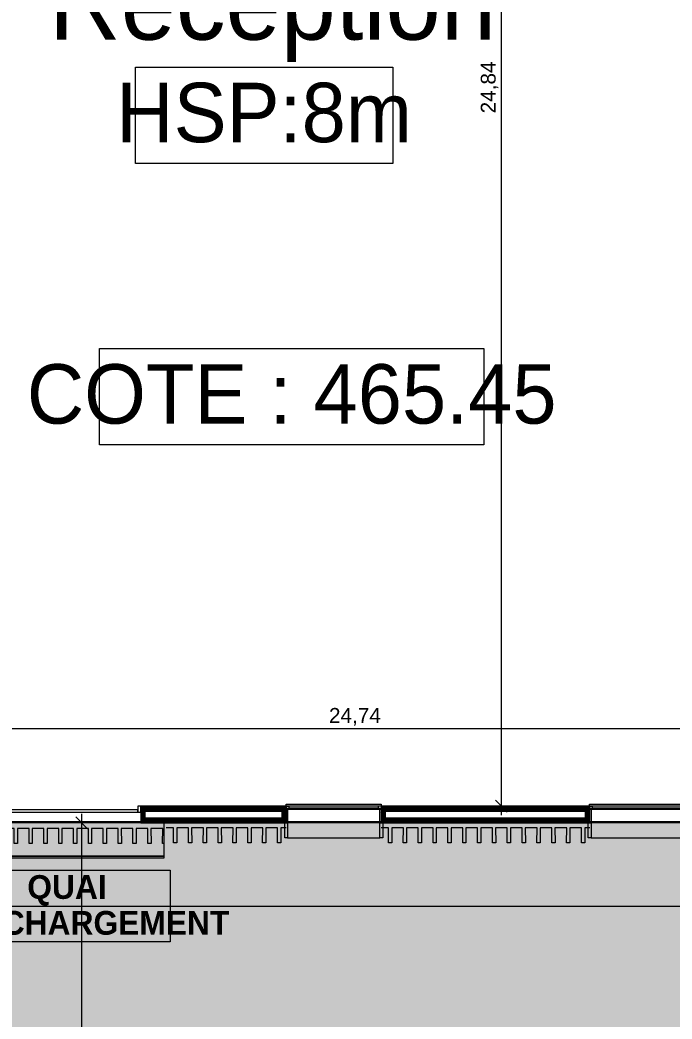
# Model space of a CAD drawing. Header units: millimetres. Extents: x -284281 to 1648660, y -821378 to -151356.
# Drawn here: x 388248 to 399228, y -262712 to -245899 of the extents above; entities that cross this region are included whole.
import ezdxf

# ---------------------------------------------------------------- set-up
doc = ezdxf.new("R2010")
doc.units = ezdxf.units.MM
doc.header["$MEASUREMENT"] = 0
doc.set_wipeout_variables(frame=1)
doc.linetypes.add('Traits', pattern=[282.222223, 141.111112, -141.111112])
doc.linetypes.add('Wipeout_Contour', pattern=[1000, 0, -1000])
for name, color, linetype in [('Cotations - 1_100', 7, 'Continuous'), ('Fenêtres ARCHICAD', 7, 'Continuous'), ('Hachure', 7, 'Continuous'), ('Nouveau_0', 7, 'Continuous'), ('Portes ARCHICAD', 7, 'Continuous'), ('Sols_ Dalles', 7, 'Continuous')]:
    doc.layers.add(name, color=color, linetype=linetype)
doc.styles.add('STYLE_GENERE_1', font='AGENCYR.TTF')
doc.styles.add('STYLE_GENERE_2', font='arial.ttf')
doc.styles.add('STYLE_GENERE_4', font='AGENCYB.TTF')
doc.dimstyles.new('STYLE_GENERE__1', dxfattribs={"dimtxt": 250, "dimasz": 190, "dimexe": 0.18, "dimexo": 0.0625, "dimgap": 0, "dimtad": 1, "dimtih": 1, "dimtoh": 1, "dimlfac": 0.001, "dimzin": 0, "dimdsep": 46, "dimtxsty": 'STYLE_GENERE_2', "dimblk": 'ARROWHEAD_6', "dimblk1": 'ARROWHEAD_6', "dimblk2": 'ARROWHEAD_6', "dimcen": 0.09, "dimse1": 1, "dimse2": 1, "dimclrd": 7, "dimclre": 7, "dimclrt": 7, "dimazin": 0, "dimtfac": 1, "dimtdec": 4, "dimtmove": 0, "dimatfit": 3, "dimfxl": 1, "dimtolj": 1, "dimtzin": 0, "dimarcsym": 0})
doc.dimstyles.new('STYLE_GENERE__2', dxfattribs={"dimtxt": 250, "dimasz": 190, "dimexe": 0.18, "dimexo": 0.0625, "dimgap": 0, "dimtad": 1, "dimlfac": 0.001, "dimzin": 0, "dimdsep": 46, "dimtxsty": 'STYLE_GENERE_2', "dimblk": 'ARROWHEAD_6', "dimblk1": 'ARROWHEAD_6', "dimblk2": 'ARROWHEAD_6', "dimcen": 0.09, "dimse1": 1, "dimse2": 1, "dimclrd": 7, "dimclre": 7, "dimclrt": 7, "dimazin": 0, "dimtfac": 1, "dimtdec": 4, "dimtmove": 0, "dimatfit": 3, "dimfxl": 1, "dimtolj": 1, "dimtzin": 0, "dimarcsym": 0})
pattern_1 = [(45, (0, 175), (-55.684659, 55.684659), [0, -52.5, 0, -78.75]), (110, (175, 175), (74.000794, 26.934086), [0, -38.5, 0, -66.5])]
pattern_2 = [(45, (0, 0), (-7.07106781, 7.07106781), [])]

# ---------------------------------------------------------------- blocks, each defined once
blk = doc.blocks.new('Dalle_30_2', base_point=(380203, -171996))
at = {"layer": 'Sols_ Dalles', "linetype": 'Continuous', "lineweight": 0, "true_color": 0x2e271c}
blk.add_hatch(color=250, dxfattribs=at).paths.add_polyline_path([(380203, -171996), (380203, -230016), (380203, -260811), (415475, -260811), (415475, -260796), (415475, -258650), (415475, -258011), (415475, -222496), (405655, -222496), (405655, -218296), (415454, -218296), (415454, -204496), (412055, -204496), (412055, -201781), (412055, -189811), (436505, -189811), (436505, -253396), (436505, -253416), (437905, -253416), (437905, -253396), (437905, -188411), (410655, -188411), (410655, -200381), (410655, -205896), (414054, -205896), (414054, -216896), (404255, -216896), (404255, -223896), (414054, -223896), (414054, -258650), (414054, -259411), (382690, -259411), (381560, -259411), (381560, -231416), (381560, -173396), (462926, -173396), (462926, -253416), (464326, -253416), (464326, -171996)])
at = {"layer": 'Sols_ Dalles', "color": 250, "linetype": 'Continuous', "lineweight": 5, "true_color": 0x1f1f1f, "flags": 128}
for points in [[(380203, -230016), (380203, -260811), (415475, -260811), (415475, -260796), (415475, -258650), (415475, -258011), (415475, -222496)], [(414054, -223896), (414054, -258650), (414054, -259411), (382690, -259411), (381560, -259411), (381560, -231416)]]:
    blk.add_lwpolyline(points, dxfattribs=at)
blk = doc.blocks.new('Dalle_31_2', base_point=(360548, -295063))
at = {"linetype": 'Continuous', "lineweight": 0, "true_color": 0x6f6f6f}
h = blk.add_hatch(color=8, dxfattribs=at)
h.paths.add_polyline_path([(360548, -295063), (487920, -293827), (487920, -270903), (487463, -270903), (472886, -271041), (472886, -271062, 0.001346), (472886, -271073), (472897, -273095, -0.414214), (470908, -275106), (462184, -275106, -0.005189), (462131, -275116), (454148, -275196), (438771, -275253, -0.386553), (436573, -273475, -0.025189), (436562, -273329), (436569, -267730, -0.098562), (436800, -266944), (436817, -266952, -0.258849), (438655, -265606), (438653, -265587), (439337, -265587), (439337, -265687), (439337, -270687), (469237, -270687), (469237, -265687), (470908, -265687), (472605, -265687), (472605, -163738), (371863, -163738), (371863, -271041), (371883, -271041), (371883, -272001), (371883, -272001, -0.409427), (367883, -275935), (360548, -275935)])
h.paths.add_polyline_path([(377135, -260640), (373845, -260640), (373845, -248365), (373845, -243090), (373845, -242190), (377135, -242190)], flags=0)
h.paths.add_polyline_path([(380203, -193811), (380203, -171996), (431506, -171996), (464310, -171996), (464310, -262266), (464310, -262366), (438594, -262351), (437926, -262351), (436550, -262351), (436550, -189811), (412055, -189811), (412055, -201781), (412055, -204496), (415454, -204496), (415454, -208496), (415454, -218296), (405655, -218296), (405655, -222496), (415475, -222496), (415475, -260811), (380203, -260811), (380203, -230016)], flags=0)
h.paths.add_polyline_path([(381437, -269434, -0.090319), (381558, -268728, -0.201449), (382612, -267593, -0.104211), (383418, -267415), (384017, -267409, -0.104045), (384825, -267571, -0.238255), (385984, -268953, -0.055189), (386036, -269390), (386038, -269611), (386051, -270890), (385792, -271893, -0.267949), (384070, -272909), (383470, -272915, -0.193717), (382079, -272370, -0.070569), (381728, -271931, -0.131652), (381451, -270934)], flags=0)
h.paths.add_polyline_path([(392017, -273452), (392030, -267378, -0.380557), (394017, -265610), (394094, -265610), (394094, -270610), (409094, -270610), (409094, -265610), (414056, -265610, -0.414214), (415556, -267110), (415556, -273661, -0.345502), (413837, -275433), (394027, -275599, -0.415791), (392017, -273599)], flags=0)
h.paths.add_polyline_path([(424210, -271504, -0.134474), (423930, -270485), (423930, -268985, -0.414214), (425930, -266985), (426530, -266985, -0.414214), (428530, -268985), (428530, -270485, -0.12882), (428274, -271466, -0.270936), (426530, -272485), (425930, -272485, -0.26498)], flags=0)
at = {"color": 9, "linetype": 'Continuous', "lineweight": 5, "flags": 128}
blk.add_lwpolyline([(380203, -193811), (380203, -230016), (380203, -260811), (415475, -260811), (415475, -222496), (405655, -222496), (405655, -218296), (415454, -218296), (415454, -208496), (415454, -204496), (412055, -204496), (412055, -201781), (412055, -189811), (436550, -189811), (436550, -262351), (437926, -262351), (438594, -262351), (464310, -262366), (464310, -262266), (464310, -171996), (431506, -171996), (380203, -171996)], close=True, dxfattribs=at)
blk = doc.blocks.new('Fenêtre 25_2')
at = {"layer": 'Fenêtres ARCHICAD', "color": 7, "linetype": 'Continuous', "lineweight": 5}
for p, q in [((-775, 480), (-825, 480)), ((-825, 480), (-825, 230)), ((-775, 480), (775, 480)), ((-775, 230), (-775, 480)), ((825, 480), (775, 480)), ((775, 480), (775, 230)), ((825, 230), (825, 480)), ((-825, 230), (-775, 230)), ((-825, 230), (-800, 230)), ((-825, 230), (-800, 230)), ((-775, 230), (-800, 230)), ((-800, 230), (-800, 0)), ((-800, 215), (-800, 230)), ((-800, 215), (-800, 230)), ((-800, 145), (-800, 215)), ((-800, 145), (-800, 215)), ((-800, 145), (-800, 215)), ((-800, 145), (-800, 215)), ((-775, 0), (-775, 230)), ((800, 230), (775, 230)), ((775, 230), (775, 0)), ((775, 230), (825, 230)), ((800, 0), (800, 230)), ((800, 215), (800, 230)), ((800, 215), (800, 230)), ((800, 230), (825, 230)), ((800, 230), (825, 230)), ((800, 145), (800, 215)), ((800, 145), (800, 215)), ((800, 145), (800, 215)), ((800, 145), (800, 215)), ((-800, 0), (-775, 0)), ((775, 0), (800, 0)), ((-800, -20), (800, -20)), ((-800, -50), (-800, -83)), ((-800, -83), (800, -83)), ((800, -83), (800, -50))]:
    blk.add_line(p, q, dxfattribs=at)
at = {"layer": 'Fenêtres ARCHICAD', "color": 7, "linetype": 'Traits', "lineweight": 5}
blk.add_line((-800, -50), (800, -50), dxfattribs=at)
at = {"color": 254, "linetype": 'Wipeout_Contour', "lineweight": 0, "ltscale": 3003.33026}
blk.add_wipeout([(-750, 0), (-750, -50), (750, -50), (750, 0)], dxfattribs=at).dxf.layer = 'Fenêtres ARCHICAD'
at = {"layer": 'Fenêtres ARCHICAD', "color": 7, "linetype": 'Continuous', "lineweight": 5}
for p, q in [((-800, 35), (-800, 145)), ((-800, 35), (-800, 145)), ((-800, 35), (-800, 145)), ((-800, 35), (-800, 145)), ((-800, 0), (-800, 35)), ((-800, 0), (-800, 35)), ((-800, 0), (-750, 0)), ((-800, -35), (-800, 0)), ((-800, -35), (-800, 0)), ((-750, 0), (-750, -50)), ((-750, 0), (750, 0)), ((750, -50), (750, 0)), ((750, 0), (800, 0)), ((800, 35), (800, 145)), ((800, 35), (800, 145)), ((800, 35), (800, 145)), ((800, 35), (800, 145)), ((800, 0), (800, 35)), ((800, 0), (800, 35)), ((800, -35), (800, 0)), ((800, -35), (800, 0)), ((-800, -50), (-800, -35)), ((-800, -50), (-800, -35)), ((-750, -50), (-800, -50)), ((-750, -25), (750, -25)), ((750, -50), (-750, -50)), ((800, -50), (750, -50)), ((800, -50), (800, -35)), ((800, -50), (800, -35))]:
    blk.add_line(p, q, dxfattribs=at)
blk = doc.blocks.new('Porte garage coulissante verticale 25_2')
at = {"layer": 'Portes ARCHICAD', "color": 7, "linetype": 'Continuous', "lineweight": 5}
for p, q in [((-1400, 165), (-1400, 180)), ((1400, 165), (1400, 180)), ((-1400, 95), (-1400, 165)), ((-1400, 95), (-1400, 165)), ((-1400, 0), (-1400, 95)), ((-1400, 0), (-1400, 95)), ((-1350, 0), (-1400, 0)), ((-1400, 0), (-1400, -100)), ((-1400, -15), (-1400, 0)), ((-1400, -15), (-1400, 0)), ((-1400, -15), (-1400, 0)), ((-1400, -15), (-1400, 0)), ((1350, 0), (-1350, 0)), ((-1350, 0), (-1350, -40)), ((-1350, -100), (-1350, 0)), ((1350, -40), (1350, 0)), ((1400, 0), (1350, 0)), ((1350, 0), (1350, -100)), ((1400, 95), (1400, 165)), ((1400, 95), (1400, 165)), ((1400, 0), (1400, 95)), ((1400, 0), (1400, 95)), ((1400, -100), (1400, 0)), ((1400, -15), (1400, 0)), ((1400, -15), (1400, 0)), ((1400, -15), (1400, 0)), ((1400, -15), (1400, 0)), ((-1400, -85), (-1400, -15)), ((-1400, -85), (-1400, -15)), ((-1400, -100), (-1400, -85)), ((-1400, -100), (-1400, -85)), ((-1400, -100), (-1350, -100)), ((-1350, -40), (1350, -40)), ((1350, -100), (1400, -100)), ((1400, -85), (1400, -15)), ((1400, -85), (1400, -15)), ((1400, -100), (1400, -85)), ((1400, -100), (1400, -85))]:
    blk.add_line(p, q, dxfattribs=at)
blk = doc.blocks.new('Mur_187_2', base_point=(414075, -259411))
at = {"color": 254, "linetype": 'Wipeout_Contour', "lineweight": 0, "ltscale": 1878590.081844314}
blk.add_wipeout([(390285, -259396), (390285, -259411), (392731, -259411), (392731, -259396)], dxfattribs=at)
at = {"color": 254, "linetype": 'Wipeout_Contour', "lineweight": 0, "ltscale": 1893884.308159655}
blk.add_wipeout([(394331, -259411), (397841, -259411), (397841, -259396), (394331, -259396)], dxfattribs=at)
at = {"linetype": 'Continuous', "lineweight": 5, "true_color": 0x5f5f5f}
h = blk.add_hatch(dxfattribs=at)
h.set_pattern_fill('ENDUIT_0002', color=251, style=0, pattern_type=2)
h.set_pattern_definition(pattern_1)
h.paths.add_polyline_path([(390285, -259396), (390285, -259411), (392731, -259411), (392731, -259396)])
h = blk.add_hatch(dxfattribs=at)
h.set_pattern_fill('ENDUIT_0002', color=251, style=0, pattern_type=2)
h.set_pattern_definition(pattern_1)
h.paths.add_polyline_path([(394331, -259411), (397841, -259411), (397841, -259396), (394331, -259396)])
at = {"color": 254, "linetype": 'Wipeout_Contour', "lineweight": 0, "ltscale": 1878496.085246458}
blk.add_wipeout([(390285, -259396), (392731, -259396), (392661, -259326), (390355, -259326)], dxfattribs=at)
at = {"color": 254, "linetype": 'Wipeout_Contour', "lineweight": 0, "ltscale": 1893791.024380541}
blk.add_wipeout([(394331, -259396), (397841, -259396), (397771, -259326), (394401, -259326)], dxfattribs=at)
at = {"linetype": 'Continuous', "lineweight": 5, "true_color": 0x5f5f5f}
h = blk.add_hatch(dxfattribs=at)
h.set_pattern_fill('BRIQUES_TERRE_CUITE__INT_94', color=251, style=0, pattern_type=2)
h.set_pattern_definition(pattern_2)
h.paths.add_polyline_path([(390285, -259396), (392731, -259396), (392661, -259326), (390355, -259326)])
h = blk.add_hatch(dxfattribs=at)
h.set_pattern_fill('BRIQUES_TERRE_CUITE__INT_94', color=251, style=0, pattern_type=2)
h.set_pattern_definition(pattern_2)
h.paths.add_polyline_path([(394331, -259396), (397841, -259396), (397771, -259326), (394401, -259326)])
at = {"color": 254, "linetype": 'Wipeout_Contour', "lineweight": 0, "ltscale": 1878297.187456723}
blk.add_wipeout([(390355, -259326), (392661, -259326), (392661, -259216), (390355, -259216)], dxfattribs=at)
at = {"color": 254, "linetype": 'Wipeout_Contour', "lineweight": 0, "ltscale": 1893593.68663013}
blk.add_wipeout([(394401, -259216), (394401, -259326), (397771, -259326), (397771, -259216)], dxfattribs=at)
at = {"color": 254, "linetype": 'Wipeout_Contour', "lineweight": 0, "ltscale": 1878004.811131646}
blk.add_wipeout([(392731, -259131), (390285, -259131), (390285, -259146), (392731, -259146)], dxfattribs=at)
at = {"color": 254, "linetype": 'Wipeout_Contour', "lineweight": 0, "ltscale": 1893303.762234308}
blk.add_wipeout([(394331, -259131), (394331, -259146), (397841, -259146), (397841, -259131)], dxfattribs=at)
at = {"linetype": 'Continuous', "lineweight": 5, "true_color": 0x5f5f5f}
h = blk.add_hatch(dxfattribs=at)
h.set_pattern_fill('ENDUIT_0002', color=251, style=0, pattern_type=2)
h.set_pattern_definition(pattern_1)
h.paths.add_polyline_path([(392731, -259131), (390285, -259131), (390285, -259146), (392731, -259146)])
h = blk.add_hatch(dxfattribs=at)
h.set_pattern_fill('ENDUIT_0002', color=251, style=0, pattern_type=2)
h.set_pattern_definition(pattern_1)
h.paths.add_polyline_path([(394331, -259131), (394331, -259146), (397841, -259146), (397841, -259131)])
at = {"color": 254, "linetype": 'Wipeout_Contour', "lineweight": 0, "ltscale": 1878098.650752395}
blk.add_wipeout([(390285, -259216), (392731, -259216), (392731, -259146), (390285, -259146)], dxfattribs=at)
at = {"color": 254, "linetype": 'Wipeout_Contour', "lineweight": 0, "ltscale": 1893396.844226956}
blk.add_wipeout([(394331, -259146), (394331, -259216), (397841, -259216), (397841, -259146)], dxfattribs=at)
at = {"linetype": 'Continuous', "lineweight": 5, "true_color": 0x5f5f5f}
h = blk.add_hatch(dxfattribs=at)
h.set_pattern_fill('BRIQUES_TERRE_CUITE__INT_94', color=251, style=0, pattern_type=2)
h.set_pattern_definition(pattern_2)
h.paths.add_polyline_path([(390285, -259216), (392731, -259216), (392731, -259146), (390285, -259146)])
h = blk.add_hatch(dxfattribs=at)
h.set_pattern_fill('BRIQUES_TERRE_CUITE__INT_94', color=251, style=0, pattern_type=2)
h.set_pattern_definition(pattern_2)
h.paths.add_polyline_path([(394331, -259146), (394331, -259216), (397841, -259216), (397841, -259146)])
at = {"color": 7, "linetype": 'Continuous', "lineweight": 5, "flags": 128}
for points in [[(392731, -259131), (390285, -259131)], [(397841, -259131), (394331, -259131)]]:
    blk.add_lwpolyline(points, dxfattribs=at)
at = {"color": 254, "linetype": 'Wipeout_Contour', "lineweight": 0, "ltscale": 1874374.380836755}
blk.add_wipeout([(390355, -259326), (390355, -259216), (390285, -259216), (390285, -259396)], dxfattribs=at)
at = {"color": 254, "linetype": 'Wipeout_Contour', "lineweight": 0, "ltscale": 1882297.094450852}
blk.add_wipeout([(392661, -259326), (392731, -259396), (392731, -259216), (392661, -259216)], dxfattribs=at)
at = {"color": 254, "linetype": 'Wipeout_Contour', "lineweight": 0, "ltscale": 1887875.16773345}
blk.add_wipeout([(394401, -259326), (394401, -259216), (394331, -259216), (394331, -259396)], dxfattribs=at)
at = {"color": 254, "linetype": 'Wipeout_Contour', "lineweight": 0, "ltscale": 1899388.773155381}
blk.add_wipeout([(397771, -259326), (397841, -259396), (397841, -259216), (397771, -259216)], dxfattribs=at)
at = {"linetype": 'Continuous', "lineweight": 5, "true_color": 0x5f5f5f}
h = blk.add_hatch(dxfattribs=at)
h.set_pattern_fill('BRIQUES_TERRE_CUITE__INT_94', color=251, style=0, pattern_type=2)
h.set_pattern_definition(pattern_2)
h.paths.add_polyline_path([(390355, -259326), (390355, -259216), (390285, -259216), (390285, -259396)])
h = blk.add_hatch(dxfattribs=at)
h.set_pattern_fill('BRIQUES_TERRE_CUITE__INT_94', color=251, style=0, pattern_type=2)
h.set_pattern_definition(pattern_2)
h.paths.add_polyline_path([(392661, -259326), (392731, -259396), (392731, -259216), (392661, -259216)])
h = blk.add_hatch(dxfattribs=at)
h.set_pattern_fill('BRIQUES_TERRE_CUITE__INT_94', color=251, style=0, pattern_type=2)
h.set_pattern_definition(pattern_2)
h.paths.add_polyline_path([(394401, -259326), (394401, -259216), (394331, -259216), (394331, -259396)])
h = blk.add_hatch(dxfattribs=at)
h.set_pattern_fill('BRIQUES_TERRE_CUITE__INT_94', color=251, style=0, pattern_type=2)
h.set_pattern_definition(pattern_2)
h.paths.add_polyline_path([(397771, -259326), (397841, -259396), (397841, -259216), (397771, -259216)])
at = {"color": 7, "linetype": 'Continuous', "lineweight": 5}
for p, q in [((390285, -259131), (390285, -259146)), ((392731, -259146), (390285, -259146)), ((390285, -259146), (390285, -259216)), ((390285, -259216), (390285, -259231)), ((390285, -259216), (390285, -259231)), ((390285, -259231), (390285, -259326)), ((390285, -259231), (390285, -259326)), ((390355, -259216), (392661, -259216)), ((390355, -259326), (390355, -259216)), ((392661, -259326), (392661, -259216)), ((392731, -259131), (392731, -259146)), ((392731, -259146), (392731, -259181)), ((392731, -259181), (392731, -259216)), ((392731, -259216), (392731, -259326)), ((392731, -259216), (392731, -259326)), ((394331, -259131), (394331, -259146)), ((397841, -259146), (394331, -259146)), ((394331, -259146), (394331, -259181)), ((394331, -259181), (394331, -259216)), ((394331, -259216), (394331, -259326)), ((394331, -259216), (394331, -259326)), ((394401, -259216), (397771, -259216)), ((394401, -259326), (394401, -259216)), ((397771, -259326), (397771, -259216)), ((397841, -259131), (397841, -259146)), ((397841, -259146), (397841, -259181)), ((397841, -259181), (397841, -259216)), ((397841, -259216), (397841, -259326)), ((397841, -259216), (397841, -259326)), ((390285, -259326), (390285, -259396)), ((390285, -259326), (390285, -259396)), ((390285, -259396), (392731, -259396)), ((390285, -259396), (390285, -259411)), ((390355, -259326), (392661, -259326)), ((392706, -259411), (392731, -259411)), ((392731, -259326), (392731, -259396)), ((392731, -259326), (392731, -259396)), ((392731, -259396), (392731, -259411)), ((394331, -259326), (394331, -259396)), ((394331, -259326), (394331, -259396)), ((394331, -259396), (397841, -259396)), ((394331, -259396), (394331, -259411)), ((394331, -259411), (394356, -259411)), ((394401, -259326), (397771, -259326)), ((397816, -259411), (397841, -259411)), ((397841, -259326), (397841, -259396)), ((397841, -259326), (397841, -259396)), ((397841, -259396), (397841, -259411))]:
    blk.add_line(p, q, dxfattribs=at)
at = {"color": 7, "linetype": 'Continuous', "lineweight": 5, "flags": 128}
for points in [[(390285, -259411), (392731, -259411)], [(394331, -259411), (397841, -259411)]]:
    blk.add_lwpolyline(points, dxfattribs=at)
at = {"layer": 'Portes ARCHICAD', "color": 7, "linetype": 'Continuous', "lineweight": 5, "zscale": 1000, "rotation": 179.9999999999997}
blk.add_blockref('Porte garage coulissante verticale 25_2', (388885, -259231), dxfattribs=at)
at = {"layer": 'Fenêtres ARCHICAD', "color": 7, "linetype": 'Continuous', "lineweight": 5, "xscale": -1, "zscale": 1000, "rotation": 179.9999999999997}
for p in [(393531, -259181), (398641, -259181)]:
    blk.add_blockref('Fenêtre 25_2', p, dxfattribs=at)
blk = doc.blocks.new('Loading-Equipment_Dock-shelters_NORSUD_Retractible-Gate')
at = {"color": 251, "linetype": 'Continuous', "lineweight": 5, "true_color": 0x5f5f5f, "flags": 128}
for points in [[(-1636.016, -30.00005), (-1635, -30.00005), (1635, -30.00005), (1636.016, -30.00005), (1641.756, -30.00005), (1647.626, -30.00005), (1653.553, -30.00005), (1659.454, -30.00005), (1665.239, -30.00005), (1670.814, -30.00005), (1676.084, -30.00005), (1680.962, -30.00005), (1685.37, -30.00005), (1689.244, -30.00005), (1692.538, -30.00005), (1695.224, -30.00005), (1697.296, -30.00005), (1698.762, -30.00005), (1699.648, -30.00005), (1700, -30.00005), (1699.992, 0), (1699.648, 0), (1698.762, 0), (1697.296, 0), (1695.224, 0), (1692.538, 0), (1689.244, 0), (1685.37, 0), (1680.962, 0), (1676.084, 0), (1670.814, 0), (1665.239, 0), (1659.454, 0), (1653.553, 0), (1647.626, 0), (1641.756, 0), (1636.016, 0), (1635, 0), (-1635, 0), (-1636.016, 0), (-1641.756, 0), (-1647.626, 0), (-1653.553, 0), (-1659.454, 0), (-1665.24, 0), (-1670.814, 0), (-1676.084, 0), (-1680.962, 0), (-1685.37, 0), (-1689.244, 0), (-1692.538, 0), (-1695.224, 0), (-1697.296, 0), (-1698.762, 0), (-1699.648, 0), (-1700, 0), (-1699.992, -30.00005), (-1699.648, -30.00005), (-1698.762, -30.00005), (-1697.296, -30.00005), (-1695.224, -30.00005), (-1692.538, -30.00005), (-1689.244, -30.00005), (-1685.37, -30.00005), (-1680.962, -30.00005), (-1676.084, -30.00005), (-1670.814, -30.00005), (-1665.24, -30.00005), (-1659.454, -30.00005), (-1653.553, -30.00005), (-1647.626, -30.00005), (-1641.756, -30.00005)], [(-1700, -596.3749), (1700, -596.3749), (1700, -33.00335), (-1700, -33.00335)]]:
    blk.add_lwpolyline(points, close=True, dxfattribs=at)
blk = doc.blocks.new('Tôle profilée 25_37')
at = {"color": 7, "linetype": 'Continuous', "lineweight": 5}
for p, q in [((-250, 3427.5), (-250, 3400)), ((0, 3426.5), (-250, 3427.5)), ((-250, 3400), (-250, 3372.5)), ((-250, 3372.5), (0, 3373.5)), ((0, 3510.3), (0, 3426.5)), ((0, 3373.5), (0, 3176.5)), ((-250, 3177.5), (-250, 3150)), ((0, 3176.5), (-250, 3177.5)), ((-250, 3150), (-250, 3122.5)), ((-250, 3122.5), (0, 3123.5)), ((0, 3123.5), (0, 2926.5)), ((-250, 2927.5), (-250, 2900)), ((0, 2926.5), (-250, 2927.5)), ((-250, 2900), (-250, 2872.5)), ((-250, 2872.5), (0, 2873.5)), ((0, 2873.5), (0, 2676.5)), ((-250, 2677.5), (-250, 2650)), ((0, 2676.5), (-250, 2677.5)), ((-250, 2650), (-250, 2622.5)), ((-250, 2622.5), (0, 2623.5)), ((0, 2623.5), (0, 2426.5)), ((-250, 2427.5), (-250, 2400)), ((0, 2426.5), (-250, 2427.5)), ((-250, 2400), (-250, 2372.5)), ((-250, 2372.5), (0, 2373.5)), ((0, 2373.5), (0, 2176.5)), ((-250, 2177.5), (-250, 2150)), ((0, 2176.5), (-250, 2177.5)), ((-250, 2150), (-250, 2122.5)), ((-250, 2122.5), (0, 2123.5)), ((0, 2123.5), (0, 1926.5)), ((-250, 1927.5), (-250, 1900)), ((0, 1926.5), (-250, 1927.5)), ((-250, 1900), (-250, 1872.5)), ((-250, 1872.5), (0, 1873.5)), ((0, 1873.5), (0, 1676.5)), ((-250, 1677.5), (-250, 1650)), ((0, 1676.5), (-250, 1677.5)), ((-250, 1650), (-250, 1622.5)), ((-250, 1622.5), (0, 1623.5)), ((0, 1623.5), (0, 1426.5)), ((-250, 1427.5), (-250, 1400)), ((0, 1426.5), (-250, 1427.5)), ((-250, 1400), (-250, 1372.5)), ((-250, 1372.5), (0, 1373.5)), ((0, 1373.5), (0, 1176.5)), ((-250, 1177.5), (-250, 1150)), ((0, 1176.5), (-250, 1177.5)), ((-250, 1150), (-250, 1122.5)), ((-250, 1122.5), (0, 1123.5)), ((0, 1123.5), (0, 926.5)), ((-250, 927.5), (-250, 900)), ((0, 926.5), (-250, 927.5)), ((-250, 900), (-250, 872.5)), ((-250, 872.5), (0, 873.5)), ((0, 873.5), (0, 676.5)), ((-250, 677.5), (-250, 650)), ((0, 676.5), (-250, 677.5)), ((-250, 650), (-250, 622.5)), ((-250, 622.5), (0, 623.5)), ((0, 623.5), (0, 426.5)), ((-250, 427.5), (-250, 400)), ((0, 426.5), (-250, 427.5)), ((-250, 400), (-250, 372.5)), ((-250, 372.5), (0, 373.5)), ((0, 373.5), (0, 176.5)), ((-250, 177.5), (-250, 150)), ((0, 176.5), (-250, 177.5)), ((-250, 150), (-250, 122.5)), ((-250, 122.5), (0, 123.5)), ((0, 123.5), (0, 0))]:
    blk.add_line(p, q, dxfattribs=at)
blk = doc.blocks.new('Tôle profilée 25_44')
at = {"color": 7, "linetype": 'Continuous', "lineweight": 5}
for p, q in [((-250, 3401.4), (-250, 3400)), ((-250, 3400), (-250, 3372.5)), ((-250, 3372.5), (0, 3373.5)), ((0, 3373.5), (0, 3176.5)), ((-250, 3177.5), (-250, 3150)), ((0, 3176.5), (-250, 3177.5)), ((-250, 3150), (-250, 3122.5)), ((-250, 3122.5), (0, 3123.5)), ((0, 3123.5), (0, 2926.5)), ((-250, 2927.5), (-250, 2900)), ((0, 2926.5), (-250, 2927.5)), ((-250, 2900), (-250, 2872.5)), ((-250, 2872.5), (0, 2873.5)), ((0, 2873.5), (0, 2676.5)), ((-250, 2677.5), (-250, 2650)), ((0, 2676.5), (-250, 2677.5)), ((-250, 2650), (-250, 2622.5)), ((-250, 2622.5), (0, 2623.5)), ((0, 2623.5), (0, 2426.5)), ((-250, 2427.5), (-250, 2400)), ((0, 2426.5), (-250, 2427.5)), ((-250, 2400), (-250, 2372.5)), ((-250, 2372.5), (0, 2373.5)), ((0, 2373.5), (0, 2176.5)), ((-250, 2177.5), (-250, 2150)), ((0, 2176.5), (-250, 2177.5)), ((-250, 2150), (-250, 2122.5)), ((-250, 2122.5), (0, 2123.5)), ((0, 2123.5), (0, 1926.5)), ((-250, 1927.5), (-250, 1900)), ((0, 1926.5), (-250, 1927.5)), ((-250, 1900), (-250, 1872.5)), ((-250, 1872.5), (0, 1873.5)), ((0, 1873.5), (0, 1676.5)), ((-250, 1677.5), (-250, 1650)), ((0, 1676.5), (-250, 1677.5)), ((-250, 1650), (-250, 1622.5)), ((-250, 1622.5), (0, 1623.5)), ((0, 1623.5), (0, 1426.5)), ((-250, 1427.5), (-250, 1400)), ((0, 1426.5), (-250, 1427.5)), ((-250, 1400), (-250, 1372.5)), ((-250, 1372.5), (0, 1373.5)), ((0, 1373.5), (0, 1176.5)), ((-250, 1177.5), (-250, 1150)), ((0, 1176.5), (-250, 1177.5)), ((-250, 1150), (-250, 1122.5)), ((-250, 1122.5), (0, 1123.5)), ((0, 1123.5), (0, 926.5)), ((-250, 927.5), (-250, 900)), ((0, 926.5), (-250, 927.5)), ((-250, 900), (-250, 872.5)), ((-250, 872.5), (0, 873.5)), ((0, 873.5), (0, 676.5)), ((-250, 677.5), (-250, 650)), ((0, 676.5), (-250, 677.5)), ((-250, 650), (-250, 622.5)), ((-250, 622.5), (0, 623.5)), ((0, 623.5), (0, 426.5)), ((-250, 427.5), (-250, 400)), ((0, 426.5), (-250, 427.5)), ((-250, 400), (-250, 372.5)), ((-250, 372.5), (0, 373.5)), ((0, 373.5), (0, 176.5)), ((-250, 177.5), (-250, 150)), ((0, 176.5), (-250, 177.5)), ((-250, 150), (-250, 122.5)), ((-250, 122.5), (0, 123.5)), ((0, 123.5), (0, 0))]:
    blk.add_line(p, q, dxfattribs=at)
blk = doc.blocks.new('Tôle profilée 25_59')
at = {"color": 7, "linetype": 'Continuous', "lineweight": 5}
for p, q in [((0, 2018.4), (0, 1926.5)), ((-250, 1927.5), (-250, 1900)), ((0, 1926.5), (-250, 1927.5)), ((-250, 1900), (-250, 1872.5)), ((-250, 1872.5), (0, 1873.5)), ((0, 1873.5), (0, 1676.5)), ((-250, 1677.5), (-250, 1650)), ((0, 1676.5), (-250, 1677.5)), ((-250, 1650), (-250, 1622.5)), ((-250, 1622.5), (0, 1623.5)), ((0, 1623.5), (0, 1426.5)), ((-250, 1427.5), (-250, 1400)), ((0, 1426.5), (-250, 1427.5)), ((-250, 1400), (-250, 1372.5)), ((-250, 1372.5), (0, 1373.5)), ((0, 1373.5), (0, 1176.5)), ((-250, 1177.5), (-250, 1150)), ((0, 1176.5), (-250, 1177.5)), ((-250, 1150), (-250, 1122.5)), ((-250, 1122.5), (0, 1123.5)), ((0, 1123.5), (0, 926.5)), ((-250, 927.5), (-250, 900)), ((0, 926.5), (-250, 927.5)), ((-250, 900), (-250, 872.5)), ((-250, 872.5), (0, 873.5)), ((0, 873.5), (0, 676.5)), ((-250, 677.5), (-250, 650)), ((0, 676.5), (-250, 677.5)), ((-250, 650), (-250, 622.5)), ((-250, 622.5), (0, 623.5)), ((0, 623.5), (0, 426.5)), ((-250, 427.5), (-250, 400)), ((0, 426.5), (-250, 427.5)), ((-250, 400), (-250, 372.5)), ((-250, 372.5), (0, 373.5)), ((0, 373.5), (0, 176.5)), ((-250, 177.5), (-250, 150)), ((0, 176.5), (-250, 177.5)), ((-250, 150), (-250, 122.5)), ((-250, 122.5), (0, 123.5)), ((0, 123.5), (0, 0))]:
    blk.add_line(p, q, dxfattribs=at)
blk = doc.blocks.new('*D1050')
at = {"layer": 'Cotations - 1_100', "color": 7, "linetype": 'Continuous', "lineweight": 5, "transparency": 16777216}
for p, q in [((410768, -258231), (410393, -258231)), ((410681, -258331), (410481, -258131)), ((410581, -259131), (410581, -258231)), ((410481, -259031), (410681, -259231)), ((410768, -259131), (410393, -259131)), ((410581, -259281), (410581, -259131))]:
    blk.add_line(p, q, dxfattribs=at)
at = {"layer": 'Cotations - 1_100', "color": 7, "lineweight": 5, "transparency": 16777216, "char_height": 250, "attachment_point": 7, "rotation": 90, "style": 'STYLE_GENERE_2'}
for s, insert in [('\\A1;{\\pql;\\fArial|b0|i0|c0|p38;0,10}', (410531, -258996)), ('\\A1;{\\pql;\\fArial|b0|i0|c0|p38;0,90}', (410531, -259896))]:
    blk.add_mtext(s, dxfattribs=dict(at, insert=insert))
blk = doc.blocks.new('ARROWHEAD_6')
at = {"color": 0, "linetype": 'Continuous', "lineweight": 0}
for p, q in [((0, 0), (-1, 0)), ((-0.5, -0.5), (0.5, 0.5))]:
    blk.add_line(p, q, dxfattribs=at)
blk = doc.blocks.new('*D1078')
at = {"layer": 'Cotations - 1_100', "color": 7, "linetype": 'Continuous', "lineweight": 5, "transparency": 16777216}
for p, q in [((389476, -259411), (389101, -259411)), ((389388, -259511), (389188, -259311)), ((389288, -259411), (389288, -259261)), ((389288, -271829), (389288, -259411)), ((389476, -271829), (389101, -271829)), ((389188, -271729), (389388, -271929)), ((389288, -271979), (389288, -271829))]:
    blk.add_line(p, q, dxfattribs=at)
at = {"layer": 'Cotations - 1_100', "color": 7, "lineweight": 5, "transparency": 16777216, "insert": (389238, -266047), "char_height": 250, "attachment_point": 7, "rotation": 90, "style": 'STYLE_GENERE_2'}
blk.add_mtext('\\A1;{\\pql;\\fArial|b0|i0|c0|p38;12,42}', dxfattribs=at)
blk = doc.blocks.new('*D1085')
at = {"layer": 'Cotations - 1_100', "color": 7, "linetype": 'Continuous', "lineweight": 5, "transparency": 16777216}
for p, q in [((396454, -234391), (396254, -234191)), ((396542, -234291), (396167, -234291)), ((396354, -259131), (396354, -234291)), ((396254, -259031), (396454, -259231)), ((396542, -259131), (396167, -259131)), ((396354, -259281), (396354, -259131))]:
    blk.add_line(p, q, dxfattribs=at)
at = {"layer": 'Cotations - 1_100', "color": 7, "lineweight": 5, "transparency": 16777216, "char_height": 250, "attachment_point": 7, "rotation": 90, "style": 'STYLE_GENERE_2'}
for s, insert in [('\\A1;{\\pql;\\fArial|b0|i0|c0|p38;0,10}', (396304, -235056)), ('\\A1;{\\pql;\\fArial|b0|i0|c0|p38;24,84}', (396304, -247471))]:
    blk.add_mtext(s, dxfattribs=dict(at, insert=insert))
blk = doc.blocks.new('*D1094')
at = {"layer": 'Cotations - 1_100', "color": 7, "linetype": 'Continuous', "lineweight": 5, "transparency": 16777216}
for p, q in [((381940, -257724), (381740, -257924)), ((381840, -258011), (381840, -257636)), ((406481, -257924), (406681, -257724)), ((406581, -258011), (406581, -257636)), ((381690, -257824), (381840, -257824)), ((381840, -257824), (406581, -257824))]:
    blk.add_line(p, q, dxfattribs=at)
at = {"layer": 'Cotations - 1_100', "color": 7, "lineweight": 5, "transparency": 16777216, "char_height": 250, "attachment_point": 7, "style": 'STYLE_GENERE_2'}
for s, insert in [('\\A1;{\\pql;\\fArial|b0|i0|c0|p38;24,74}', (393451, -257774)), ('\\A1;{\\pql;\\fArial|b0|i0|c0|p38;0,10}', (405816, -257774))]:
    blk.add_mtext(s, dxfattribs=dict(at, insert=insert))

msp = doc.modelspace()

# ---------------------------------------------------------------- linework, layer by layer
at = {"layer": 'Hachure', "color": 7, "linetype": 'Continuous', "lineweight": 5, "flags": 128}
for points in [[(390193.89677, -246692.6547), (394524.81967, -246692.6547), (394524.81967, -248314.2797), (390193.89677, -248314.2797)], [(389587.51452, -251428.67418), (396059.29022, -251428.67418), (396059.29022, -253050.29918), (389587.51452, -253050.29918)], [(387302.0175, -260207.32629), (390777.50909, -260207.32629), (390777.50909, -261413.81629), (387302.0175, -261413.81629)]]:
    msp.add_lwpolyline(points, close=True, dxfattribs=at)

# ---------------------------------------------------------------- block references
at = {"color": 9, "linetype": 'Continuous', "lineweight": 5}
msp.add_blockref('Dalle_31_2', (360547.96118, -295062.57111), dxfattribs=at)
at = {"layer": 'Sols_ Dalles', "color": 250, "linetype": 'Continuous', "lineweight": 5, "true_color": 0x1f1f1f}
msp.add_blockref('Dalle_30_2', (380202.95244, -171995.57011), dxfattribs=at)

# ---------------------------------------------------------------- texts
at = {"layer": 'Hachure', "color": 250, "linetype": 'Continuous', "lineweight": 5, "true_color": 0x1f1f1f, "insert": (392499.82406, -244781.31671), "char_height": 1250, "attachment_point": 5, "line_spacing_factor": 0.972106, "style": 'STYLE_GENERE_1'}
msp.add_mtext('\\A1;{\\pqc;\\fAgency FB|b0|i0|c0|p34;Magasin \\P\\pqc;\\fAgency FB|b0|i0|c0|p34;Réception}', dxfattribs=at)
at = {"layer": 'Hachure', "color": 250, "linetype": 'Continuous', "lineweight": 5, "true_color": 0x1f1f1f, "char_height": 1000, "attachment_point": 5, "style": 'STYLE_GENERE_1'}
for s, insert in [('\\A1;{\\pqc;\\fAgency FB|b0|i0|c0|p34;HSP:8m}', (392359.35822, -247462.92497)), ('\\A1;{\\pqc;\\fAgency FB|b0|i0|c0|p34;COTE : 465.45}', (392823.40237, -252198.94445))]:
    msp.add_mtext(s, dxfattribs=dict(at, insert=insert))
at = {"layer": 'Hachure', "color": 14, "linetype": 'Continuous', "lineweight": 5, "true_color": 0xa40f02, "insert": (389039.7633, -260794.35332), "char_height": 400, "attachment_point": 5, "line_spacing_factor": 0.904865, "style": 'STYLE_GENERE_4'}
msp.add_mtext('\\A1;{\\pqc;\\fAgency FB|b1|i0|c0|p34;QUAI \\P\\pqc;\\fAgency FB|b1|i0|c0|p34;DE DECHARGEMENT}', dxfattribs=at)

# ---------------------------------------------------------------- next in the draw order: block references
at = {"color": 7, "lineweight": 5}
msp.add_blockref('Mur_187_2', (414074.56106, -259410.57129), dxfattribs=at)

# ---------------------------------------------------------------- next in the draw order: linework, layer by layer
at = {"layer": 'Nouveau_0', "color": 7, "linetype": 'Continuous', "lineweight": 5}
msp.add_lwpolyline([(414075.55265, -231395.57011), (414075.55265, -259395.57011), (381575.55265, -259395.57011), (381575.55265, -231395.57011)], close=True, dxfattribs=at)

# ---------------------------------------------------------------- next in the draw order: block references
at = {"color": 251, "linetype": 'Continuous', "lineweight": 5, "true_color": 0x5f5f5f, "xscale": -1, "zscale": 1000, "rotation": 180}
msp.add_blockref('Loading-Equipment_Dock-shelters_NORSUD_Retractible-Gate', (388968.96732, -260002.21053), dxfattribs=at)
at = {"color": 7, "linetype": 'Continuous', "lineweight": 5, "xscale": -1, "zscale": 1000, "rotation": 270}
for name, p in [('Tôle profilée 25_44', (387277.70547, -259505.83563)), ('Tôle profilée 25_59', (390712.25194, -259495.57011)), ('Tôle profilée 25_37', (394330.6704, -259495.57011))]:
    msp.add_blockref(name, p, dxfattribs=at)

# ---------------------------------------------------------------- next in the draw order: dimensions: what is measured, and where the dimension line sits
at = {"layer": 'Cotations - 1_100', "color": 7, "linetype": 'Continuous', "lineweight": 5}
for base, p1, p2, picture, middle in [((396354.20793, -234290.83343), (397840.98225, -259130.57129), (395059.13019, -234290.83343), '*D1085', (396179.20793, -247050.7024)), ((410580.52167, -258230.57129), (397817.38078, -259130.57129), (410893.10197, -258230.57129), '*D1050', (410405.52167, -259571.01004)), ((389288.09851, -259410.57129), (392476.64459, -271829.4314), (414074.56106, -259410.57129), '*D1078', (389113.09851, -265627.42888))]:
    dim = msp.add_linear_dim(base=base, p1=p1, p2=p2, angle=90, dimstyle='STYLE_GENERE__2', dxfattribs=at)
    dim.commit()
    dim.dimension.update_dxf_attribs({"geometry": picture, "text_midpoint": middle, "dimtype": 160, "text_rotation": 90})
dim = msp.add_linear_dim(base=(406581.47798, -257823.82222), p1=(381840.20051, -259130.57129), p2=(406581.47798, -257840.43963), dimstyle='STYLE_GENERE__1', dxfattribs=at)
dim.commit()
dim.dimension.update_dxf_attribs({"geometry": '*D1094', "text_midpoint": (393870.8392, -257648.82222), "dimtype": 160})

doc.saveas('drawing.dxf')
